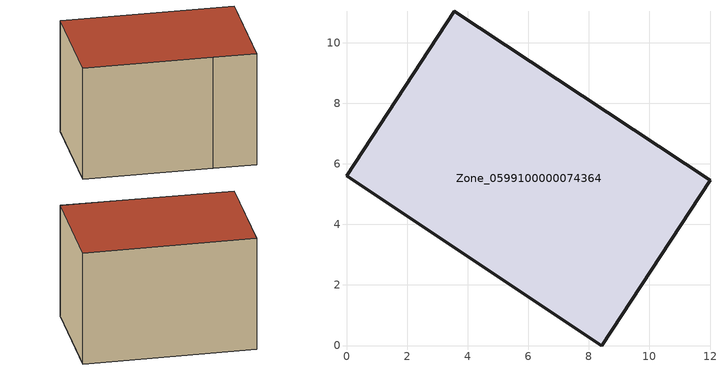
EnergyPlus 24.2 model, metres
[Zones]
Zone_0599100000074364
 floor ground (C_G): 3.56,11.03 12,5.46 8.42,0 6.31,1.39 0,5.6 z2.79
 wall outside (C_F): 6.31,1.39 8.42,0 12,5.46 3.56,11.03 0,5.6 6.31,1.39 z2.79:9.79
 roof outside (C_R): 12,5.46 3.56,11.03 0,5.6 6.31,1.39 8.42,0 z9.79
[BUILDING]
Pand.0599100000074364: North Axis=0; Terrain=City; Loads Convergence Tolerance Value=0.04; Temperature Convergence Tolerance Value=0.4; Solar Distribution=FullExterior; Maximum Number of Warmup Days=25; Minimum Number of Warmup Days=1
[Site:Location]
Rotterdam.The.Hague.AP_ZH_NLD Design_Conditions: Latitude=51.96; Longitude=4.45; Time Zone=1; Elevation=-4.5
[SITE:GROUNDTEMPERATURE:BUILDINGSURFACE]
18, 18, 18, 18, 18, 18, 18, 18, 18, 18, 18, 18
[MATERIAL] Thermal Absorptance=0.9; Solar Absorptance=0.7; Visible Absorptance=0.7
Name | Roughness | Thickness | Conductivity | Density | Specific Heat
G.TI.1946-1964 | MediumSmooth | 0.15 | 1 | 540 | 1210
F.TI.1946-1964 | Rough | 0.3 | 0.857143 | 1920 | 840
R.TI.1946-1964 | MediumRough | 0.2 | 0.277778 | 1500 | 1000
[CONSTRUCTION]
C_G: G.TI.1946-1964
C_F: F.TI.1946-1964
C_R: R.TI.1946-1964
[ZONE]
Zone_0599100000074364: Type=1; Multiplier=1; Ceiling Height=Autocalculate; Volume=Autocalculate; Floor Area=autocalculate; Part of Total Floor Area=Yes
[ZONEINFILTRATION:DESIGNFLOWRATE]
Infil_Zone_0599100000074364: Zone or ZoneList or Space or SpaceList=Zone_0599100000074364; Schedule=AlwaysOn; Design Flow Rate Calculation Method=Flow/Area; Flow Rate per Floor Area=0.003; Constant Term Coefficient=1; Temperature Term Coefficient=0; Velocity Term Coefficient=0; Velocity Squared Term Coefficient=0
[HVACTEMPLATE:ZONE:IDEALLOADSAIRSYSTEM]
Zone_0599100000074364: Maximum Heating Supply Air Temperature=50; Minimum Cooling Supply Air Temperature=13; Maximum Heating Supply Air Humidity Ratio=0.0156; Minimum Cooling Supply Air Humidity Ratio=0.0077; Heating Limit=NoLimit; Cooling Limit=NoLimit; Dehumidification Control Type=ConstantSensibleHeatRatio; Cooling Sensible Heat Ratio=0.7; Dehumidification Setpoint=60; Humidification Control Type=None; Humidification Setpoint=30; Outdoor Air Method=None; Outdoor Air Flow Rate per Person=0.00944; Outdoor Air Flow Rate per Zone Floor Area=0; Outdoor Air Flow Rate per Zone=0; Demand Controlled Ventilation Type=None; Outdoor Air Economizer Type=NoEconomizer; Heat Recovery Type=None; Sensible Heat Recovery Effectiveness=0.7; Latent Heat Recovery Effectiveness=0.65
[ZONECONTROL:THERMOSTAT]
ThermostatControl_Zone_0599100000074364: Zone or ZoneList=Zone_0599100000074364; Control Type Schedule=DualSetpointControlType; Control 1=Thermostat_Zone_0599100000074364; Temperature Difference Between Cutout And Setpoint=0
[THERMOSTATSETPOINT:DUALSETPOINT]
Thermostat_Zone_0599100000074364: Heating Setpoint Temperature Schedule=HeatingSetpoint_Zone_0599100000074364; Cooling Setpoint Temperature Schedule=CoolingSetpoint_Zone_0599100000074364
[SCHEDULE:COMPACT]
HeatingSetpoint_Zone_0599100000074364: Through: 12/31, For: AllDays, Until: 24:00, 21
CoolingSetpoint_Zone_0599100000074364: Through: 12/31, For: AllDays, Until: 24:00, 24
DualSetpointControlType: Through: 12/31, For: AllDays, Until: 24:00, 4
AlwaysOn: Through: 12/31, For: AllDays, Until: 24:00, 1
